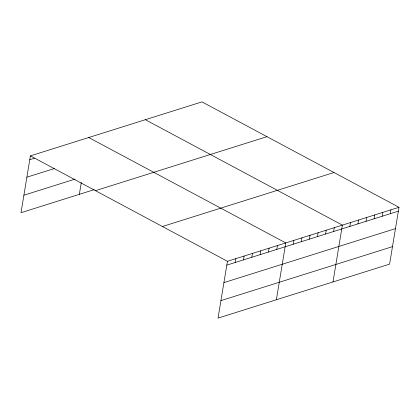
<?xml version="1.0" encoding="UTF-8"?>
<svg xmlns="http://www.w3.org/2000/svg" width="420" height="420" viewBox="0 0 420 420"><rect width="100%" height="100%" fill="white"/><g stroke="black" fill="none" stroke-linecap="round" stroke-linejoin="round"><path stroke-width="0.63" d="M399 207.302L227.441 261.293L218.033 318.119L389.592 264.127L399 207.302L201.968 101.882L30.408 155.873L21 212.698L94.258 189.641M79.328 194.339L81.296 182.474M235.137 262.51L235.778 258.673M243.474 259.891L244.109 256.048M251.806 257.266L252.441 253.428M260.137 254.646L260.773 250.803M268.469 252.021L269.105 248.183M276.801 249.396L277.442 245.558M276.365 299.759L285.773 242.939L88.736 137.519M293.223 244.23L293.858 240.392M301.313 241.684L301.949 237.846M309.398 239.143L310.034 235.3M317.489 236.597L318.124 232.754M325.574 234.05L326.209 230.213M333.664 231.504L334.299 227.666M332.981 281.946L342.384 225.12L145.352 119.7M349.839 226.412L350.474 222.574M357.924 223.871L358.559 220.028M366.014 221.324L366.649 217.487M374.099 218.778L374.735 214.94M382.19 216.232L382.825 212.394M390.274 213.685L390.91 209.848M29.773 159.71L34.535 158.214M26.875 177.198L54.259 168.583M23.893 195.211L75.08 179.104M95.429 190.664L266.989 136.673M162.419 226.506L333.979 172.515M226.805 265.135L398.365 211.145M223.913 282.618L395.472 228.627M220.93 300.631L392.49 246.64M30.408 155.873L227.441 261.293"/></g></svg>
